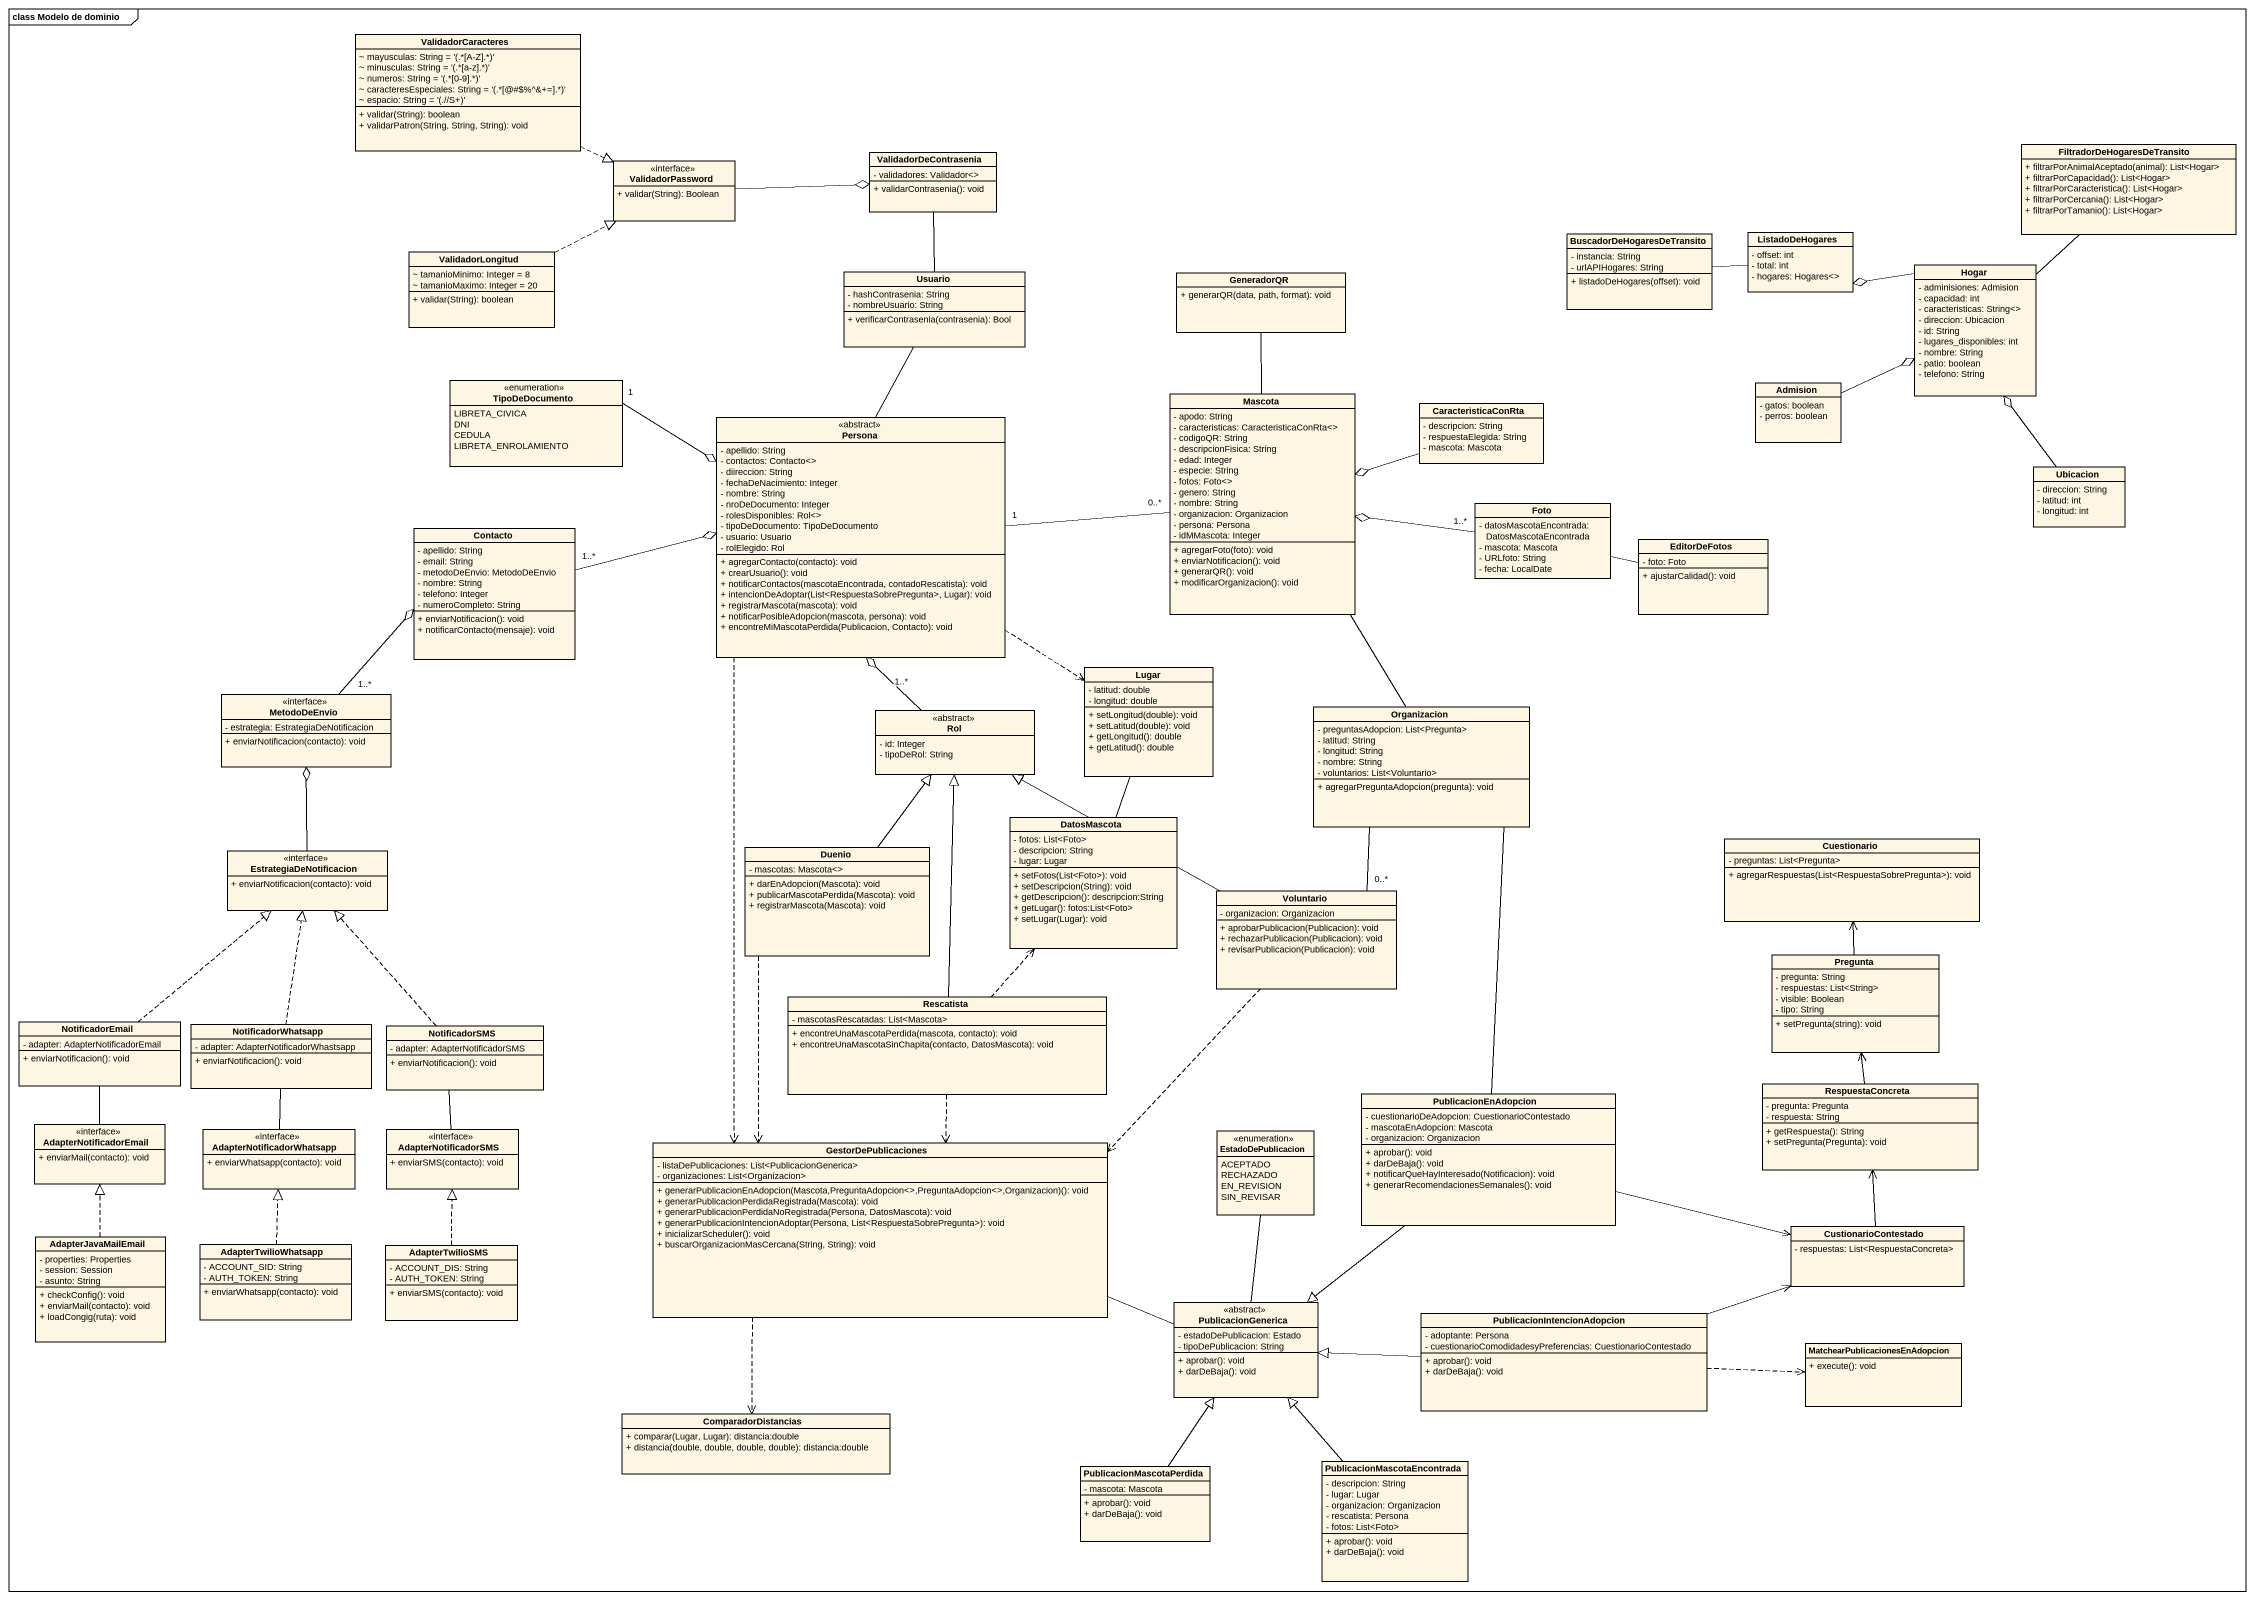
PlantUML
@startuml
mainframe class Modelo de dominio
hide circle
hide empty members
skinparam classAttributeIconSize 0
class ValidadorCaracteres {
  {field} ~ mayusculas: String = '(.*[A-Z].*)'
  {field} ~ minusculas: String = '(.*[a-z].*)'
  {field} ~ numeros: String = '(.*[0-9].*)'
  {field} ~ caracteresEspeciales: String = '(.*[@#$%^&+=].*)'
  {field} ~ espacio: String = '(.//S+)'
  + validar(String): boolean
  + validarPatron(String, String, String): void
}
class ValidadorDeContrasenia {
  - validadores: Validador<>
  + validarContrasenia(): void
}
class FiltradorDeHogaresDeTransito {
  + filtrarPorAnimalAceptado(animal): List<Hogar>
  + filtrarPorCapacidad(): List<Hogar>
  + filtrarPorCaracteristica(): List<Hogar>
  + filtrarPorCercania(): List<Hogar>
  + filtrarPorTamanio(): List<Hogar>
}
class ValidadorPassword <<interface>> {
  + validar(String): Boolean
}
class ValidadorLongitud {
  ~ tamanioMinimo: Integer = 8
  ~ tamanioMaximo: Integer = 20
  + validar(String): boolean
}
class BuscadorDeHogaresDeTransito {
  - instancia: String
  - urlAPIHogares: String
  + listadoDeHogares(offset): void
}
class ListadoDeHogares {
  - offset: int
  - total: int
  - hogares: Hogares<>
}
class Hogar {
  - adminisiones: Admision
  - capacidad: int
  - caracteristicas: String<>
  - direccion: Ubicacion
  - id: String
  - lugares_disponibles: int
  - nombre: String
  - patio: boolean
  - telefono: String
}
class Usuario {
  - hashContrasenia: String
  - nombreUsuario: String
  + verificarContrasenia(contrasenia): Bool
}
class GeneradorQR {
  + generarQR(data, path, format): void
}
enum TipoDeDocumento {
  LIBRETA_CIVICA
  DNI
  CEDULA
  LIBRETA_ENROLAMIENTO
}
class Admision {
  - gatos: boolean
  - perros: boolean
}
class Persona <<abstract>> {
  - apellido: String
  - contactos: Contacto<>
  - diireccion: String
  - fechaDeNacimiento: Integer
  - nombre: String
  - nroDeDocumento: Integer
  - rolesDisponibles: Rol<>
  - tipoDeDocumento: TipoDeDocumento
  - usuario: Usuario
  - rolElegido: Rol
  + agregarContacto(contacto): void
  + crearUsuario(): void
  + notificarContactos(mascotaEncontrada, contadoRescatista): void
  + intencionDeAdoptar(List<RespuestaSobrePregunta>, Lugar): void
  + registrarMascota(mascota): void
  + notificarPosibleAdopcion(mascota, persona): void
  + encontreMiMascotaPerdida(Publicacion, Contacto): void
}
class Mascota {
  - apodo: String
  - caracteristicas: CaracteristicaConRta<>
  - codigoQR: String
  - descripcionFisica: String
  - edad: Integer
  - especie: String
  - fotos: Foto<>
  - genero: String
  - nombre: String
  - organizacion: Organizacion
  - persona: Persona
  - idMMascota: Integer
  + agregarFoto(foto): void
  + enviarNotificacion(): void
  + generarQR(): void
  + modificarOrganizacion(): void
}
class CaracteristicaConRta {
  - descripcion: String
  - respuestaElegida: String
  - mascota: Mascota
}
class Ubicacion {
  - direccion: String
  - latitud: int
  - longitud: int
}
class Contacto {
  - apellido: String
  - email: String
  - metodoDeEnvio: MetodoDeEnvio
  - nombre: String
  - telefono: Integer
  - numeroCompleto: String
  + enviarNotificacion(): void
  + notificarContacto(mensaje): void
}
class Foto {
  - datosMascotaEncontrada: DatosMascotaEncontrada
  - mascota: Mascota
  - URLfoto: String
  - fecha: LocalDate
}
class EditorDeFotos {
  - foto: Foto
  + ajustarCalidad(): void
}
class MetodoDeEnvio <<interface>> {
  - estrategia: EstrategiaDeNotificacion
  + enviarNotificacion(contacto): void
}
class Lugar {
  - latitud: double
  - longitud: double
  + setLongitud(double): void
  + setLatitud(double): void
  + getLongitud(): double
  + getLatitud(): double
}
class Rol <<abstract>> {
  - id: Integer
  - tipoDeRol: String
}
class Organizacion {
  - preguntasAdopcion: List<Pregunta>
  - latitud: String
  - longitud: String
  - nombre: String
  - voluntarios: List<Voluntario>
  + agregarPreguntaAdopcion(pregunta): void
}
class EstrategiaDeNotificacion <<interface>> {
  + enviarNotificacion(contacto): void
}
class Duenio {
  - mascotas: Mascota<>
  + darEnAdopcion(Mascota): void
  + publicarMascotaPerdida(Mascota): void
  + registrarMascota(Mascota): void
}
class DatosMascota {
  - fotos: List<Foto>
  - descripcion: String
  - lugar: Lugar
  + setFotos(List<Foto>): void
  + setDescripcion(String): void
  + getDescripcion(): descripcion:String
  + getLugar(): fotos:List<Foto>
  + setLugar(Lugar): void
}
class Cuestionario {
  - preguntas: List<Pregunta>
  + agregarRespuestas(List<RespuestaSobrePregunta>): void
}
class Voluntario {
  - organizacion: Organizacion
  + aprobarPublicacion(Publicacion): void
  + rechazarPublicacion(Publicacion): void
  + revisarPublicacion(Publicacion): void
}
class Pregunta {
  - pregunta: String
  - respuestas: List<String>
  - visible: Boolean
  - tipo: String
  + setPregunta(string): void
}
class Rescatista {
  - mascotasRescatadas: List<Mascota>
  + encontreUnaMascotaPerdida(mascota, contacto): void
  + encontreUnaMascotaSinChapita(contacto, DatosMascota): void
}
class NotificadorEmail {
  - adapter: AdapterNotificadorEmail
  + enviarNotificacion(): void
}
class NotificadorWhatsapp {
  - adapter: AdapterNotificadorWhastsapp
  + enviarNotificacion(): void
}
class NotificadorSMS {
  - adapter: AdapterNotificadorSMS
  + enviarNotificacion(): void
}
class PublicacionEnAdopcion {
  - cuestionarioDeAdopcion: CuestionarioContestado
  - mascotaEnAdopcion: Mascota
  - organizacion: Organizacion
  + aprobar(): void
  + darDeBaja(): void
  + notificarQueHayInteresado(Notificacion): void
  + generarRecomendacionesSemanales(): void
}
class RespuestaConcreta {
  - pregunta: Pregunta
  - respuesta: String
  + getRespuesta(): String
  + setPregunta(Pregunta): void
}
class AdapterNotificadorEmail <<interface>> {
  + enviarMail(contacto): void
}
class AdapterNotificadorWhatsapp <<interface>> {
  + enviarWhatsapp(contacto): void
}
class AdapterNotificadorSMS <<interface>> {
  + enviarSMS(contacto): void
}
class GestorDePublicaciones {
  - listaDePublicaciones: List<PublicacionGenerica>
  - organizaciones: List<Organizacion>
  + generarPublicacionEnAdopcion(Mascota,PreguntaAdopcion<>,PreguntaAdopcion<>,Organizacion)(): void
  + generarPublicacionPerdidaRegistrada(Mascota): void
  + generarPublicacionPerdidaNoRegistrada(Persona, DatosMascota): void
  + generarPublicacionIntencionAdoptar(Persona, List<RespuestaSobrePregunta>): void
  + inicializarScheduler(): void
  + buscarOrganizacionMasCercana(String, String): void
}
enum EstadoDePublicacion {
  ACEPTADO
  RECHAZADO
  EN_REVISION
  SIN_REVISAR
}
class AdapterJavaMailEmail {
  - properties: Properties
  - session: Session
  - asunto: String
  + checkConfig(): void
  + enviarMail(contacto): void
  + loadCongig(ruta): void
}
class CustionarioContestado {
  - respuestas: List<RespuestaConcreta>
}
class AdapterTwilioWhatsapp {
  - ACCOUNT_SID: String
  - AUTH_TOKEN: String
  + enviarWhatsapp(contacto): void
}
class AdapterTwilioSMS {
  - ACCOUNT_DIS: String
  - AUTH_TOKEN: String
  + enviarSMS(contacto): void
}
class PublicacionGenerica <<abstract>> {
  - estadoDePublicacion: Estado
  - tipoDePublicacion: String
  + aprobar(): void
  + darDeBaja(): void
}
class PublicacionIntencionAdopcion {
  - adoptante: Persona
  - cuestionarioComodidadesyPreferencias: CuestionarioContestado
  + aprobar(): void
  + darDeBaja(): void
}
class "MatchearPublicacionesEnAdopcion" as MatchearPublicacionesEnAdopc {
  + execute(): void
}
class ComparadorDistancias {
  + comparar(Lugar, Lugar): distancia:double
  + distancia(double, double, double, double): distancia:double
}
class PublicacionMascotaPerdida {
  - mascota: Mascota
  + aprobar(): void
  + darDeBaja(): void
}
class PublicacionMascotaEncontrada {
  - descripcion: String
  - lugar: Lugar
  - organizacion: Organizacion
  - rescatista: Persona
  - fotos: List<Foto>
  + aprobar(): void
  + darDeBaja(): void
}
ValidadorCaracteres .right.|> ValidadorPassword
ValidadorDeContrasenia -- Usuario
ValidadorPassword -right-o ValidadorDeContrasenia
ValidadorLongitud .right.|> ValidadorPassword
ListadoDeHogares -left- BuscadorDeHogaresDeTransito
Hogar -up- FiltradorDeHogaresDeTransito
Hogar -left-o ListadoDeHogares
TipoDeDocumento "1" -right-o Persona
Admision -right-o Hogar
Persona -up- Usuario
Persona "1" -right- "0..*" Mascota
Persona ..> Lugar
Persona ..> GestorDePublicaciones
Mascota -up- GeneradorQR
Mascota -- Organizacion
CaracteristicaConRta -left-o Mascota
Ubicacion -up-o Hogar
Contacto "1..*" -right-o Persona
Foto "1..*" -left-o Mascota
Foto -right- EditorDeFotos
MetodoDeEnvio "1..*" -up-o Contacto
Rol "1..*" -up-o Persona
EstrategiaDeNotificacion -up-o MetodoDeEnvio
Duenio -up-|> Rol
Duenio ..> GestorDePublicaciones
DatosMascota -up- Lugar
Voluntario -left-|> Rol
Voluntario "0..*" -up- Organizacion
Voluntario ..> GestorDePublicaciones
Pregunta -up-> Cuestionario
Rescatista -up-|> Rol
Rescatista .up.> DatosMascota
Rescatista ..> GestorDePublicaciones
NotificadorEmail .up.|> EstrategiaDeNotificacion
NotificadorWhatsapp .up.|> EstrategiaDeNotificacion
NotificadorSMS .up.|> EstrategiaDeNotificacion
PublicacionEnAdopcion -up- Organizacion
PublicacionEnAdopcion -right-> CustionarioContestado
PublicacionEnAdopcion --|> PublicacionGenerica
RespuestaConcreta -up-> Pregunta
AdapterNotificadorEmail -up- NotificadorEmail
AdapterNotificadorWhatsapp -up- NotificadorWhatsapp
AdapterNotificadorSMS -up- NotificadorSMS
GestorDePublicaciones -right- PublicacionGenerica
GestorDePublicaciones ..> ComparadorDistancias
AdapterJavaMailEmail .up.|> AdapterNotificadorEmail
CustionarioContestado -up-> RespuestaConcreta
AdapterTwilioWhatsapp .up.|> AdapterNotificadorWhatsapp
AdapterTwilioSMS .up.|> AdapterNotificadorSMS
PublicacionGenerica -up- EstadoDePublicacion
PublicacionIntencionAdopcion -right-> CustionarioContestado
PublicacionIntencionAdopcion -left-|> PublicacionGenerica
PublicacionIntencionAdopcion .right.> MatchearPublicacionesEnAdopc
PublicacionMascotaPerdida -up-|> PublicacionGenerica
PublicacionMascotaEncontrada -up-|> PublicacionGenerica
@enduml
